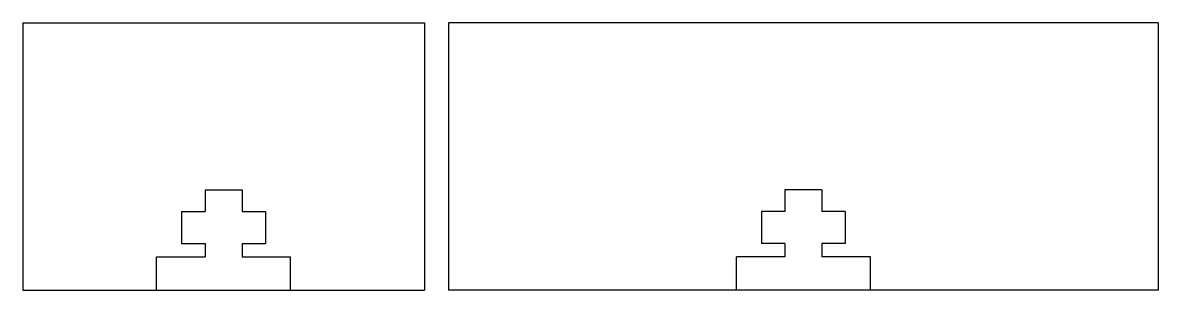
# Model space of a CAD drawing. Extents: x 1.83 to 6.07, y 2.45 to 3.45.
import ezdxf

# ---------------------------------------------------------------- set-up
doc = ezdxf.new("R2010")
doc.units = 0
doc.layers.add('VISIBLE', color=7, linetype='CONTINUOUS')

msp = doc.modelspace()

# ---------------------------------------------------------------- linework, layer by layer
at = {"layer": 'VISIBLE'}
for p, q in [((1.8262, 3.4539), (1.8262, 2.4539)), ((1.8262, 3.4539), (3.3262, 3.4539)), ((3.3262, 3.4539), (3.3262, 2.4539)), ((6.0662, 3.4539), (3.4162, 3.4539)), ((3.4162, 3.4539), (3.4162, 2.4539)), ((6.0662, 3.4539), (6.0662, 2.4539)), ((2.5072, 2.8289), (2.5072, 2.7489)), ((2.5072, 2.8289), (2.6452, 2.8289)), ((2.6452, 2.8289), (2.6452, 2.7489)), ((4.6722, 2.8289), (4.6722, 2.7489)), ((4.8102, 2.8289), (4.6722, 2.8289)), ((4.8102, 2.8289), (4.8102, 2.7489)), ((2.4197, 2.7489), (2.5072, 2.7489)), ((2.4197, 2.7489), (2.4197, 2.6289)), ((2.6452, 2.7489), (2.7327, 2.7489)), ((2.7327, 2.7489), (2.7327, 2.6289)), ((4.6722, 2.7489), (4.5847, 2.7489)), ((4.5847, 2.7489), (4.5847, 2.6289)), ((4.8977, 2.7489), (4.8102, 2.7489)), ((4.8977, 2.7489), (4.8977, 2.6289)), ((2.4197, 2.6289), (2.5072, 2.6289)), ((2.5072, 2.6289), (2.5072, 2.5789)), ((2.6452, 2.6289), (2.7327, 2.6289)), ((2.6452, 2.6289), (2.6452, 2.5789)), ((4.6722, 2.6289), (4.5847, 2.6289)), ((4.6722, 2.6289), (4.6722, 2.5789)), ((4.8102, 2.6289), (4.8102, 2.5789)), ((4.8977, 2.6289), (4.8102, 2.6289)), ((2.3262, 2.4539), (2.3262, 2.5789)), ((2.3262, 2.5789), (2.5072, 2.5789)), ((2.6452, 2.5789), (2.8262, 2.5789)), ((2.8262, 2.4539), (2.8262, 2.5789)), ((4.6722, 2.5789), (4.4912, 2.5789)), ((4.4912, 2.4539), (4.4912, 2.5789)), ((4.9912, 2.5789), (4.8102, 2.5789)), ((4.9912, 2.4539), (4.9912, 2.5789)), ((1.8262, 2.4539), (3.3262, 2.4539)), ((2.3262, 2.4539), (2.8262, 2.4539)), ((2.5072, 2.4539), (2.6452, 2.4539)), ((6.0662, 2.4539), (3.4162, 2.4539)), ((4.9912, 2.4539), (4.4912, 2.4539)), ((4.8102, 2.4539), (4.6722, 2.4539))]:
    msp.add_line(p, q, dxfattribs=at)

doc.saveas('drawing.dxf')
